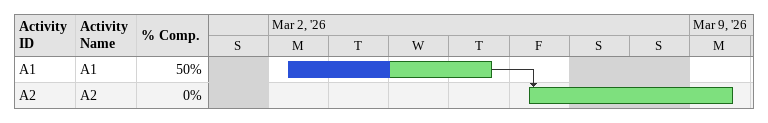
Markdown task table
| ID | Task | Start | Finish | Predecessors | % complete |
|---|---|---|---|---|---|
| A1 | A1 | 2026-03-02 | 2026-03-05 |  | 50 |
| A2 | A2 | 2026-03-06 | 2026-03-09 | A1 | 0 |
